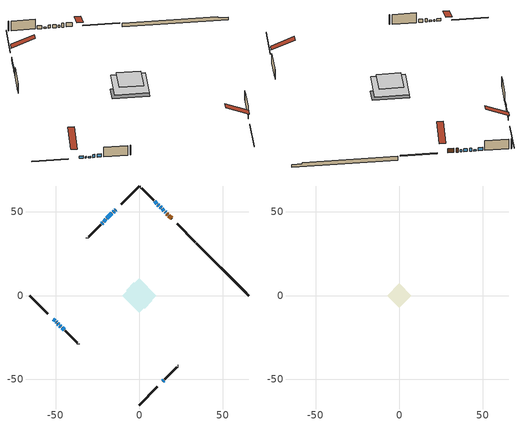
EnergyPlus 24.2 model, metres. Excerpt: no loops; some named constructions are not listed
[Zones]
conditioned space
 floor adiabatic (AdiabaticFloorConstruction): -10.18,0 0,10.18 10.18,0 0,-10.18 z2.74
 floor foundation (Slab1 construction): -7.83,3.17 -3.17,7.83 7.83,-3.17 3.17,-7.83 z-1.68
 wall outside (RimJoist1 construction): 0,-65.47 10.85,-54.62 / -65.47,0 -54.62,-10.85 / 0,65.47 -10.85,54.62 / 33.49,31.97 22.64,42.82 z0.3:0.6
 wall outside (AdiabaticWallConstruction 1): 19.43,46.04 17.72,47.74 / 17.07,48.4 16.46,49.01 z0.3:2.33
 wall outside (AdiabaticWallConstruction): 14.06,-51.4 14.66,-50.8 / -51.4,-14.06 -50.33,-15.14 / -21.9,43.57 -22.51,42.96 z0.3:1.52; -14.06,51.4 -14.42,51.04 / 15.8,49.66 15.44,50.03 z0.3:1.32; 14.78,50.68 13.71,51.76 / -16.35,49.12 -19.36,46.1 / 10.48,54.99 9.26,56.21 / -20.02,45.45 -21.24,44.23 / -46.16,-19.31 -44.93,-20.53 z0.3:1.82; -15.08,50.39 -15.69,49.78 / 13.05,52.42 12.44,53.03 / -47.42,-18.04 -46.81,-18.66 z0.3:1.83; -49.67,-15.8 -49.38,-16.09 z0.3:1.06; 11.78,53.68 11.14,54.33 / -48.73,-16.74 -48.08,-17.39 z0.3:0.91
 wall outside (Wall1 construction): 15.32,-50.15 22.45,-43.02 / -44.28,-21.19 -37.15,-28.31 / -23.16,42.3 -30.29,35.18 / 8.6,56.86 1.48,63.99 z0.3:5.18
 wall outside (Wall3 construction): 23.1,-42.36 23.26,-42.2 / -36.49,-28.97 -36.33,-29.13 / -30.95,34.52 -31.11,34.36 / 0.82,64.65 0.66,64.81 z0.3:5.18
 wall foundation (FoundationWall1 construction): 34.15,31.32,-1.68 34.15,31.32,0.3 62.33,3.13,0.3 62.33,3.13,-0.35 65.47,0,-0.35 65.47,0,-1.68
 window (WindowConstruction 11): 14.06,-51.4 14.66,-50.8 z0.3:1.52
 window (WindowConstruction 12): -14.06,51.4 -14.42,51.04 z0.3:1.31
 window (WindowConstruction 13): 15.8,49.67 15.44,50.02 z0.3:1.31
 window (WindowConstruction 6): 14.78,50.68 13.71,51.76 z0.3:1.82
 window (WindowConstruction 7): -15.08,50.39 -15.69,49.78 z0.3:1.82
 window (WindowConstruction 8): -16.35,49.12 -19.36,46.1 z0.3:1.82
 window (WindowConstruction 9): -51.4,-14.06 -50.33,-15.14 z0.3:1.52
 window (WindowConstruction 10): -49.67,-15.8 -49.38,-16.08 z0.3:1.06
 window (WindowConstruction): 13.05,52.42 12.44,53.03 z0.3:1.82
 window (WindowConstruction 14): 11.78,53.68 11.14,54.33 z0.3:0.91
 window (WindowConstruction 15): -48.73,-16.74 -48.08,-17.39 z0.3:0.91
 window (WindowConstruction 1): 10.48,54.99 9.26,56.21 z0.3:1.82
 window (WindowConstruction 2): -20.02,45.45 -21.24,44.23 z0.3:1.82
 window (WindowConstruction 3): -21.9,43.57 -22.51,42.96 z0.3:1.52
 window (WindowConstruction 4): -47.42,-18.04 -46.81,-18.65 z0.3:1.82
 window (WindowConstruction 5): -46.15,-19.31 -44.93,-20.53 z0.3:1.82
 door (Door): 19.43,46.04 17.72,47.74 z0.3:2.33
 door (Door 1): 17.06,48.4 16.46,49.01 z0.3:2.33
 ceiling adiabatic (AdiabaticFloorConstruction): 0,-10.18 10.18,0 0,10.18 -10.18,0 z2.74
attic - vented
 floor to conditioned space (Floor1 construction Reversed): -7.3,0 0,7.3 7.3,0 0,-7.3 z5.18
 roof outside (Roof1 construction): 13.41,-52.06,5.18 6.4,-45.05,9.31 4.5,-46.95,9.31 11.51,-53.96,5.18; -52.06,-13.41,5.18 -45.05,-6.4,9.31 -46.95,-4.5,9.31 -53.96,-11.51,5.18; -13.41,52.06,5.18 -6.4,45.05,9.31 -4.5,46.95,9.31 -11.51,53.96,5.18; 20.09,45.38,5.18 13.08,38.37,9.31 14.98,36.47,9.31 21.99,43.48,5.18
[Material] Roughness=Rough; Thermal Absorptance=0.9
Name | Thickness {m} | Conductivity {W/m-K} | Density {kg/m3} | Specific Heat {J/kg-K} | Solar Absorptance | Visible Absorptance
ceiling stud and cavity | 0.1397 | 0.0942247 | 65.682 | 1177.47 | 0.7 | 0.7
gypsum board | 0.0127 | 0.160291 | 801 | 837.4 | 0.6 | 0.6
[Construction]
Floor1 construction: ceiling stud and cavity, gypsum board
[EnergyManagementSystem:OutputVariable] Type of Data in Variable=Summed; Update Frequency=ZoneTimestep; Units=J
Name | EMS Variable | EMS Program or Subroutine
Energy Management System Output Variable 6 | loads_htg_ceilings | component_loads_program
Energy Management System Output Variable 7 | loads_htg_walls | component_loads_program
Energy Management System Output Variable 8 | loads_htg_rim_joists | component_loads_program
Energy Management System Output Variable 9 | loads_htg_foundation_walls | component_loads_program
Energy Management System Output Variable 10 | loads_htg_doors | component_loads_program
Energy Management System Output Variable 11 | loads_htg_windows_conduction | component_loads_program
Energy Management System Output Variable 12 | loads_htg_windows_solar | component_loads_program
Energy Management System Output Variable 13 | loads_htg_skylights_conduction | component_loads_program
Energy Management System Output Variable 14 | loads_htg_skylights_solar | component_loads_program
Energy Management System Output Variable 15 | loads_htg_floors | component_loads_program
Energy Management System Output Variable 16 | loads_htg_slabs | component_loads_program
Energy Management System Output Variable 17 | loads_htg_internal_mass | component_loads_program
Energy Management System Output Variable 18 | loads_htg_infil | component_loads_program
Energy Management System Output Variable 19 | loads_htg_natvent | component_loads_program
Energy Management System Output Variable 20 | loads_htg_mechvent | component_loads_program
Energy Management System Output Variable 21 | loads_htg_whf | component_loads_program
Energy Management System Output Variable 22 | loads_htg_ducts | component_loads_program
Energy Management System Output Variable 23 | loads_htg_intgains | component_loads_program
Energy Management System Output Variable 24 | loads_htg_lighting | component_loads_program
Energy Management System Output Variable 25 | loads_clg_roofs | component_loads_program
Energy Management System Output Variable 26 | loads_clg_ceilings | component_loads_program
Energy Management System Output Variable 27 | loads_clg_walls | component_loads_program
Energy Management System Output Variable 28 | loads_clg_rim_joists | component_loads_program
Energy Management System Output Variable 29 | loads_clg_foundation_walls | component_loads_program
Energy Management System Output Variable 30 | loads_clg_doors | component_loads_program
Energy Management System Output Variable 31 | loads_clg_windows_conduction | component_loads_program
Energy Management System Output Variable 32 | loads_clg_windows_solar | component_loads_program
Energy Management System Output Variable 33 | loads_clg_skylights_conduction | component_loads_program
Energy Management System Output Variable 34 | loads_clg_skylights_solar | component_loads_program
Energy Management System Output Variable 35 | loads_clg_floors | component_loads_program
Energy Management System Output Variable 36 | loads_clg_slabs | component_loads_program
Energy Management System Output Variable 37 | loads_clg_internal_mass | component_loads_program
Energy Management System Output Variable 38 | loads_clg_infil | component_loads_program
Energy Management System Output Variable 39 | loads_clg_natvent | component_loads_program
Energy Management System Output Variable 40 | loads_clg_mechvent | component_loads_program
Energy Management System Output Variable 41 | loads_clg_whf | component_loads_program
Energy Management System Output Variable 42 | loads_clg_ducts | component_loads_program
Energy Management System Output Variable 43 | loads_clg_intgains | component_loads_program
Energy Management System Output Variable 44 | loads_clg_lighting | component_loads_program
Energy Management System Output Variable 45 | loads_htg_tot | total_loads_program
Energy Management System Output Variable 46 | loads_clg_tot | total_loads_program
[Schedule:Day:Interval]
interior lighting schedule day: No, 01:00, 0.108182, 04:00, 0.0901515, 05:00, 0.0991667, 06:00, 0.162273, 07:00, 0.270455, 08:00, 0.342576, 10:00, 0.369621, 11:00, 0.351591, 12:00, 0.333561, 13:00, 0.324545, 14:00, 0.31553, 15:00, 0.333561, 16:00, 0.369621, 17:00, 0.450758, 18:00, 0.585985, 19:00, 0.775303, 20:00, 0.955606, 21:00, 0.991667, 22:00, 0.712197, 23:00, 0.360606, 24:00, 0.162273
interior lighting schedule day 1: No, 01:00, 0.100909, 04:00, 0.0840909, 05:00, 0.0925, 06:00, 0.151364, 07:00, 0.252273, 08:00, 0.319545, 10:00, 0.344773, 11:00, 0.327955, 12:00, 0.311136, 13:00, 0.302727, 14:00, 0.294318, 15:00, 0.311136, 16:00, 0.344773, 17:00, 0.420455, 18:00, 0.546591, 19:00, 0.723182, 20:00, 0.891364, 21:00, 0.925, 22:00, 0.664318, 23:00, 0.336364, 24:00, 0.151364
interior lighting schedule day 2: No, 01:00, 0.0927273, 04:00, 0.0772727, 05:00, 0.085, 06:00, 0.139091, 07:00, 0.231818, 08:00, 0.293636, 10:00, 0.316818, 11:00, 0.301364, 12:00, 0.285909, 13:00, 0.278182, 14:00, 0.270455, 15:00, 0.285909, 16:00, 0.316818, 17:00, 0.386364, 18:00, 0.502273, 19:00, 0.664545, 20:00, 0.819091, 21:00, 0.85, 22:00, 0.610455, 23:00, 0.309091, 24:00, 0.139091
interior lighting schedule day 3: No, 01:00, 0.0845455, 04:00, 0.0704545, 05:00, 0.0775, 06:00, 0.126818, 07:00, 0.211364, 08:00, 0.267727, 10:00, 0.288864, 11:00, 0.274773, 12:00, 0.260682, 13:00, 0.253636, 14:00, 0.246591, 15:00, 0.260682, 16:00, 0.288864, 17:00, 0.352273, 18:00, 0.457955, 19:00, 0.605909, 20:00, 0.746818, 21:00, 0.775, 22:00, 0.556591, 23:00, 0.281818, 24:00, 0.126818
interior lighting schedule day 4: No, 01:00, 0.0763636, 04:00, 0.0636364, 05:00, 0.07, 06:00, 0.114545, 07:00, 0.190909, 08:00, 0.241818, 10:00, 0.260909, 11:00, 0.248182, 12:00, 0.235455, 13:00, 0.229091, 14:00, 0.222727, 15:00, 0.235455, 16:00, 0.260909, 17:00, 0.318182, 18:00, 0.413636, 19:00, 0.547273, 20:00, 0.674545, 21:00, 0.7, 22:00, 0.502727, 23:00, 0.254545, 24:00, 0.114545
interior lighting schedule day 5: No, 01:00, 0.0727273, 04:00, 0.0606061, 05:00, 0.0666667, 06:00, 0.109091, 07:00, 0.181818, 08:00, 0.230303, 10:00, 0.248485, 11:00, 0.236364, 12:00, 0.224242, 13:00, 0.218182, 14:00, 0.212121, 15:00, 0.224242, 16:00, 0.248485, 17:00, 0.30303, 18:00, 0.393939, 19:00, 0.521212, 20:00, 0.642424, 21:00, 0.666667, 22:00, 0.478788, 23:00, 0.242424, 24:00, 0.109091
interior lighting schedule day 6: No, 01:00, 0.0745455, 04:00, 0.0621212, 05:00, 0.0683333, 06:00, 0.111818, 07:00, 0.186364, 08:00, 0.236061, 10:00, 0.254697, 11:00, 0.242273, 12:00, 0.229848, 13:00, 0.223636, 14:00, 0.217424, 15:00, 0.229848, 16:00, 0.254697, 17:00, 0.310606, 18:00, 0.403788, 19:00, 0.534242, 20:00, 0.658485, 21:00, 0.683333, 22:00, 0.490758, 23:00, 0.248485, 24:00, 0.111818
interior lighting schedule day 7: No, 01:00, 0.08, 04:00, 0.0666667, 05:00, 0.0733333, 06:00, 0.12, 07:00, 0.2, 08:00, 0.253333, 10:00, 0.273333, 11:00, 0.26, 12:00, 0.246667, 13:00, 0.24, 14:00, 0.233333, 15:00, 0.246667, 16:00, 0.273333, 17:00, 0.333333, 18:00, 0.433333, 19:00, 0.573333, 20:00, 0.706667, 21:00, 0.733333, 22:00, 0.526667, 23:00, 0.266667, 24:00, 0.12
interior lighting schedule day 8: No, 01:00, 0.0890909, 04:00, 0.0742424, 05:00, 0.0816667, 06:00, 0.133636, 07:00, 0.222727, 08:00, 0.282121, 10:00, 0.304394, 11:00, 0.289545, 12:00, 0.274697, 13:00, 0.267273, 14:00, 0.259848, 15:00, 0.274697, 16:00, 0.304394, 17:00, 0.371212, 18:00, 0.482576, 19:00, 0.638485, 20:00, 0.78697, 21:00, 0.816667, 22:00, 0.586515, 23:00, 0.29697, 24:00, 0.133636
interior lighting schedule day 9: No, 01:00, 0.0972727, 04:00, 0.0810606, 05:00, 0.0891667, 06:00, 0.145909, 07:00, 0.243182, 08:00, 0.30803, 10:00, 0.332348, 11:00, 0.316136, 12:00, 0.299924, 13:00, 0.291818, 14:00, 0.283712, 15:00, 0.299924, 16:00, 0.332348, 17:00, 0.405303, 18:00, 0.526894, 19:00, 0.697121, 20:00, 0.859242, 21:00, 0.891667, 22:00, 0.640379, 23:00, 0.324242, 24:00, 0.145909
interior lighting schedule day 10: No, 01:00, 0.105455, 04:00, 0.0878788, 05:00, 0.0966667, 06:00, 0.158182, 07:00, 0.263636, 08:00, 0.333939, 10:00, 0.360303, 11:00, 0.342727, 12:00, 0.325152, 13:00, 0.316364, 14:00, 0.307576, 15:00, 0.325152, 16:00, 0.360303, 17:00, 0.439394, 18:00, 0.571212, 19:00, 0.755758, 20:00, 0.931515, 21:00, 0.966667, 22:00, 0.694242, 23:00, 0.351515, 24:00, 0.158182
interior lighting schedule day 11: No, 01:00, 0.109091, 04:00, 0.0909091, 05:00, 0.1, 06:00, 0.163636, 07:00, 0.272727, 08:00, 0.345455, 10:00, 0.372727, 11:00, 0.354545, 12:00, 0.336364, 13:00, 0.327273, 14:00, 0.318182, 15:00, 0.336364, 16:00, 0.372727, 17:00, 0.454545, 18:00, 0.590909, 19:00, 0.781818, 20:00, 0.963636, 21:00, 1, 22:00, 0.718182, 23:00, 0.363636, 24:00, 0.163636
interior lighting schedule default day; occupants schedule default day; clothes dryer schedule default day; cooking range schedule default day; mech vent bath fan 0 schedule default day; mech vent range fan 0 schedule default day; misc plug loads schedule default day; general water use schedule default day; heating setpoint default day; cooling setpoint default day; clothes dryer exhaust 0 schedule default day; cooling season schedule day; cooling season schedule day 2; cooling season schedule default day; exterior lighting schedule default day; natural vent schedule default day: No, 24:00, 0
occupants schedule day: No, 05:00, 0.426829, 06:00, 0.719512, 07:00, 1, 08:00, 0.670732, 09:00, 0.329268, 14:00, 0.170732, 15:00, 0.231707, 16:00, 0.329268, 17:00, 0.5, 18:00, 0.670732, 19:00, 0.829268, 21:00, 1, 22:00, 0.853659, 23:00, 0.646341, 24:00, 0.426829
clothes dryer schedule day; clothes dryer exhaust 0 schedule day: No, 01:00, 0.123457, 02:00, 0.0740741, 03:00, 0.0493827, 04:00, 0.0246914, 05:00, 0.0493827, 06:00, 0.0740741, 07:00, 0.197531, 08:00, 0.395062, 09:00, 0.592593, 10:00, 0.839506, 11:00, 0.962963, 12:00, 1, 13:00, 0.91358, 14:00, 0.82716, 15:00, 0.716049, 16:00, 0.753086, 17:00, 0.679012, 18:00, 0.666667, 20:00, 0.62963, 21:00, 0.641975, 22:00, 0.666667, 23:00, 0.54321, 24:00, 0.296296
cooking range schedule day: No, 05:00, 0.0597015, 06:00, 0.11194, 07:00, 0.171642, 08:00, 0.291045, 11:00, 0.343284, 12:00, 0.402985, 13:00, 0.462687, 14:00, 0.343284, 15:00, 0.291045, 16:00, 0.402985, 17:00, 0.567164, 18:00, 1, 19:00, 0.850746, 20:00, 0.432836, 21:00, 0.291045, 22:00, 0.231343, 23:00, 0.171642, 24:00, 0.11194
mech vent bath fan 0 schedule day: No, 07:00, 0, 08:00, 1, 09:00, 0.2, 24:00, 0
mech vent range fan 0 schedule day: No, 18:00, 0, 19:00, 1, 20:00, 0.2, 24:00, 0
misc plug loads schedule day: No, 06:00, 0.705882, 07:00, 0.745098, 08:00, 0.803922, 15:00, 0.823529, 16:00, 0.862745, 17:00, 0.921569, 18:00, 0.980392, 19:00, 1, 20:00, 0.980392, 21:00, 0.941176, 22:00, 0.862745, 23:00, 0.784314, 24:00, 0.72549
general water use schedule day: No, 01:00, 0.315068, 03:00, 0.287671, 04:00, 0.342466, 05:00, 0.369863, 06:00, 0.520548, 07:00, 0.60274, 08:00, 0.534247, 10:00, 0.506849, 11:00, 0.465753, 14:00, 0.479452, 15:00, 0.534247, 16:00, 0.589041, 17:00, 0.69863, 18:00, 0.876712, 19:00, 0.890411, 20:00, 0.986301, 21:00, 1, 22:00, 0.863014, 23:00, 0.616438, 24:00, 0.465753
heating setpoint day: No, 07:00, 18, 23:00, 21, 24:00, 18
cooling setpoint day: No, 24:00, 25
cooling season schedule day 1: No, 24:00, 1
exterior lighting schedule day: No, 01:00, 0.566667, 03:00, 0.524167, 05:00, 0.495833, 06:00, 0.5525, 07:00, 0.623333, 08:00, 0.580833, 09:00, 0.439167, 10:00, 0.354167, 12:00, 0.34, 13:00, 0.354167, 14:00, 0.396667, 15:00, 0.425, 16:00, 0.495833, 17:00, 0.623333, 18:00, 0.793333, 19:00, 0.906667, 20:00, 0.963333, 21:00, 0.991667, 22:00, 0.920833, 23:00, 0.793333, 24:00, 0.665833
exterior lighting schedule day 1: No, 01:00, 0.528571, 03:00, 0.488929, 05:00, 0.4625, 06:00, 0.515357, 07:00, 0.581429, 08:00, 0.541786, 09:00, 0.409643, 10:00, 0.330357, 12:00, 0.317143, 13:00, 0.330357, 14:00, 0.37, 15:00, 0.396429, 16:00, 0.4625, 17:00, 0.581429, 18:00, 0.74, 19:00, 0.845714, 20:00, 0.898571, 21:00, 0.925, 22:00, 0.858929, 23:00, 0.74, 24:00, 0.621071
exterior lighting schedule day 10: No, 01:00, 0.552381, 03:00, 0.510952, 05:00, 0.483333, 06:00, 0.538571, 07:00, 0.607619, 08:00, 0.56619, 09:00, 0.428095, 10:00, 0.345238, 12:00, 0.331429, 13:00, 0.345238, 14:00, 0.386667, 15:00, 0.414286, 16:00, 0.483333, 17:00, 0.607619, 18:00, 0.773333, 19:00, 0.88381, 20:00, 0.939048, 21:00, 0.966667, 22:00, 0.897619, 23:00, 0.773333, 24:00, 0.649048
exterior lighting schedule day 11: No, 01:00, 0.571429, 03:00, 0.528571, 05:00, 0.5, 06:00, 0.557143, 07:00, 0.628571, 08:00, 0.585714, 09:00, 0.442857, 10:00, 0.357143, 12:00, 0.342857, 13:00, 0.357143, 14:00, 0.4, 15:00, 0.428571, 16:00, 0.5, 17:00, 0.628571, 18:00, 0.8, 19:00, 0.914286, 20:00, 0.971429, 21:00, 1, 22:00, 0.928571, 23:00, 0.8, 24:00, 0.671429
exterior lighting schedule day 2: No, 01:00, 0.485714, 03:00, 0.449286, 05:00, 0.425, 06:00, 0.473571, 07:00, 0.534286, 08:00, 0.497857, 09:00, 0.376429, 10:00, 0.303571, 12:00, 0.291429, 13:00, 0.303571, 14:00, 0.34, 15:00, 0.364286, 16:00, 0.425, 17:00, 0.534286, 18:00, 0.68, 19:00, 0.777143, 20:00, 0.825714, 21:00, 0.85, 22:00, 0.789286, 23:00, 0.68, 24:00, 0.570714
exterior lighting schedule day 3: No, 01:00, 0.442857, 03:00, 0.409643, 05:00, 0.3875, 06:00, 0.431786, 07:00, 0.487143, 08:00, 0.453929, 09:00, 0.343214, 10:00, 0.276786, 12:00, 0.265714, 13:00, 0.276786, 14:00, 0.31, 15:00, 0.332143, 16:00, 0.3875, 17:00, 0.487143, 18:00, 0.62, 19:00, 0.708571, 20:00, 0.752857, 21:00, 0.775, 22:00, 0.719643, 23:00, 0.62, 24:00, 0.520357
exterior lighting schedule day 4: No, 01:00, 0.4, 03:00, 0.37, 05:00, 0.35, 06:00, 0.39, 07:00, 0.44, 08:00, 0.41, 09:00, 0.31, 10:00, 0.25, 12:00, 0.24, 13:00, 0.25, 14:00, 0.28, 15:00, 0.3, 16:00, 0.35, 17:00, 0.44, 18:00, 0.56, 19:00, 0.64, 20:00, 0.68, 21:00, 0.7, 22:00, 0.65, 23:00, 0.56, 24:00, 0.47
exterior lighting schedule day 5: No, 01:00, 0.380952, 03:00, 0.352381, 05:00, 0.333333, 06:00, 0.371429, 07:00, 0.419048, 08:00, 0.390476, 09:00, 0.295238, 10:00, 0.238095, 12:00, 0.228571, 13:00, 0.238095, 14:00, 0.266667, 15:00, 0.285714, 16:00, 0.333333, 17:00, 0.419048, 18:00, 0.533333, 19:00, 0.609524, 20:00, 0.647619, 21:00, 0.666667, 22:00, 0.619048, 23:00, 0.533333, 24:00, 0.447619
exterior lighting schedule day 6: No, 01:00, 0.390476, 03:00, 0.36119, 05:00, 0.341667, 06:00, 0.380714, 07:00, 0.429524, 08:00, 0.400238, 09:00, 0.302619, 10:00, 0.244048, 12:00, 0.234286, 13:00, 0.244048, 14:00, 0.273333, 15:00, 0.292857, 16:00, 0.341667, 17:00, 0.429524, 18:00, 0.546667, 19:00, 0.624762, 20:00, 0.66381, 21:00, 0.683333, 22:00, 0.634524, 23:00, 0.546667, 24:00, 0.45881
exterior lighting schedule day 7: No, 01:00, 0.419048, 03:00, 0.387619, 05:00, 0.366667, 06:00, 0.408571, 07:00, 0.460952, 08:00, 0.429524, 09:00, 0.324762, 10:00, 0.261905, 12:00, 0.251429, 13:00, 0.261905, 14:00, 0.293333, 15:00, 0.314286, 16:00, 0.366667, 17:00, 0.460952, 18:00, 0.586667, 19:00, 0.670476, 20:00, 0.712381, 21:00, 0.733333, 22:00, 0.680952, 23:00, 0.586667, 24:00, 0.492381
exterior lighting schedule day 8: No, 01:00, 0.466667, 03:00, 0.431667, 05:00, 0.408333, 06:00, 0.455, 07:00, 0.513333, 08:00, 0.478333, 09:00, 0.361667, 10:00, 0.291667, 12:00, 0.28, 13:00, 0.291667, 14:00, 0.326667, 15:00, 0.35, 16:00, 0.408333, 17:00, 0.513333, 18:00, 0.653333, 19:00, 0.746667, 20:00, 0.793333, 21:00, 0.816667, 22:00, 0.758333, 23:00, 0.653333, 24:00, 0.548333
exterior lighting schedule day 9: No, 01:00, 0.509524, 03:00, 0.47131, 05:00, 0.445833, 06:00, 0.496786, 07:00, 0.560476, 08:00, 0.522262, 09:00, 0.394881, 10:00, 0.318452, 12:00, 0.305714, 13:00, 0.318452, 14:00, 0.356667, 15:00, 0.382143, 16:00, 0.445833, 17:00, 0.560476, 18:00, 0.713333, 19:00, 0.815238, 20:00, 0.86619, 21:00, 0.891667, 22:00, 0.827976, 23:00, 0.713333, 24:00, 0.59869
[Schedule:Week:Daily]
heating setpoint Week Rule - Jan1-Dec31: heating setpoint day, heating setpoint day, heating setpoint day, heating setpoint day, heating setpoint day, heating setpoint day, heating setpoint day, heating setpoint default day, heating setpoint default day, heating setpoint default day, heating setpoint default day, heating setpoint default day
cooling setpoint Week Rule - Jan1-Dec31: cooling setpoint day, cooling setpoint day, cooling setpoint day, cooling setpoint day, cooling setpoint day, cooling setpoint day, cooling setpoint day, cooling setpoint default day, cooling setpoint default day, cooling setpoint default day, cooling setpoint default day, cooling setpoint default day
clothes dryer exhaust 0 schedule Week Rule - Jan1-Dec31: clothes dryer exhaust 0 schedule day, clothes dryer exhaust 0 schedule day, clothes dryer exhaust 0 schedule day, clothes dryer exhaust 0 schedule day, clothes dryer exhaust 0 schedule day, clothes dryer exhaust 0 schedule day, clothes dryer exhaust 0 schedule day, clothes dryer exhaust 0 schedule default day, clothes dryer exhaust 0 schedule default day, clothes dryer exhaust 0 schedule default day, clothes dryer exhaust 0 schedule default day, clothes dryer exhaust 0 schedule default day
cooling season schedule Week Rule - Jan1-May26: cooling season schedule day, cooling season schedule day, cooling season schedule day, cooling season schedule day, cooling season schedule day, cooling season schedule day, cooling season schedule day, cooling season schedule default day, cooling season schedule default day, cooling season schedule default day, cooling season schedule default day, cooling season schedule default day
cooling season schedule Week Rule - May27-Jun2: cooling season schedule day, cooling season schedule day, cooling season schedule day, cooling season schedule day, cooling season schedule day, cooling season schedule day 1, cooling season schedule day 1, cooling season schedule default day, cooling season schedule default day, cooling season schedule default day, cooling season schedule default day, cooling season schedule default day
cooling season schedule Week Rule - Jun3-Aug25: cooling season schedule day 1, cooling season schedule day 1, cooling season schedule day 1, cooling season schedule day 1, cooling season schedule day 1, cooling season schedule day 1, cooling season schedule day 1, cooling season schedule default day, cooling season schedule default day, cooling season schedule default day, cooling season schedule default day, cooling season schedule default day
cooling season schedule Week Rule - Aug26-Sep1: cooling season schedule day 1, cooling season schedule day 1, cooling season schedule day 1, cooling season schedule day 1, cooling season schedule day 1, cooling season schedule day 1, cooling season schedule day 2, cooling season schedule default day, cooling season schedule default day, cooling season schedule default day, cooling season schedule default day, cooling season schedule default day
cooling season schedule Week Rule - Sep2-Dec31: cooling season schedule day 2, cooling season schedule day 2, cooling season schedule day 2, cooling season schedule day 2, cooling season schedule day 2, cooling season schedule day 2, cooling season schedule day 2, cooling season schedule default day, cooling season schedule default day, cooling season schedule default day, cooling season schedule default day, cooling season schedule default day
exterior lighting schedule Week Rule - Sep2-Sep29: exterior lighting schedule day 8, exterior lighting schedule day 8, exterior lighting schedule day 8, exterior lighting schedule day 8, exterior lighting schedule day 8, exterior lighting schedule day 8, exterior lighting schedule day 8, exterior lighting schedule default day, exterior lighting schedule default day, exterior lighting schedule default day, exterior lighting schedule default day, exterior lighting schedule default day
exterior lighting schedule Week Rule - Sep30-Oct6: exterior lighting schedule day 8, exterior lighting schedule day 9, exterior lighting schedule day 9, exterior lighting schedule day 9, exterior lighting schedule day 9, exterior lighting schedule day 9, exterior lighting schedule day 9, exterior lighting schedule default day, exterior lighting schedule default day, exterior lighting schedule default day, exterior lighting schedule default day, exterior lighting schedule default day
exterior lighting schedule Week Rule - Oct7-Oct27: exterior lighting schedule day 9, exterior lighting schedule day 9, exterior lighting schedule day 9, exterior lighting schedule day 9, exterior lighting schedule day 9, exterior lighting schedule day 9, exterior lighting schedule day 9, exterior lighting schedule default day, exterior lighting schedule default day, exterior lighting schedule default day, exterior lighting schedule default day, exterior lighting schedule default day
exterior lighting schedule Week Rule - Oct28-Nov3: exterior lighting schedule day 9, exterior lighting schedule day 9, exterior lighting schedule day 9, exterior lighting schedule day 9, exterior lighting schedule day 10, exterior lighting schedule day 10, exterior lighting schedule day 10, exterior lighting schedule default day, exterior lighting schedule default day, exterior lighting schedule default day, exterior lighting schedule default day, exterior lighting schedule default day
exterior lighting schedule Week Rule - Nov4-Nov24: exterior lighting schedule day 10, exterior lighting schedule day 10, exterior lighting schedule day 10, exterior lighting schedule day 10, exterior lighting schedule day 10, exterior lighting schedule day 10, exterior lighting schedule day 10, exterior lighting schedule default day, exterior lighting schedule default day, exterior lighting schedule default day, exterior lighting schedule default day, exterior lighting schedule default day
exterior lighting schedule Week Rule - Nov25-Dec1: exterior lighting schedule day 10, exterior lighting schedule day 10, exterior lighting schedule day 10, exterior lighting schedule day 10, exterior lighting schedule day 10, exterior lighting schedule day 10, exterior lighting schedule day 11, exterior lighting schedule default day, exterior lighting schedule default day, exterior lighting schedule default day, exterior lighting schedule default day, exterior lighting schedule default day
exterior lighting schedule Week Rule - Dec2-Dec31: exterior lighting schedule day 11, exterior lighting schedule day 11, exterior lighting schedule day 11, exterior lighting schedule day 11, exterior lighting schedule day 11, exterior lighting schedule day 11, exterior lighting schedule day 11, exterior lighting schedule default day, exterior lighting schedule default day, exterior lighting schedule default day, exterior lighting schedule default day, exterior lighting schedule default day
natural vent schedule Week Rule - Jan1-Dec31: natural vent schedule default day, natural vent schedule default day, natural vent schedule default day, natural vent schedule default day, natural vent schedule default day, natural vent schedule default day, natural vent schedule default day, natural vent schedule default day, natural vent schedule default day, natural vent schedule default day, natural vent schedule default day, natural vent schedule default day
[Schedule:Year]
heating setpoint: heating setpoint Week Rule - Jan1-Dec31, 1, 1, 12, 31
cooling setpoint: cooling setpoint Week Rule - Jan1-Dec31, 1, 1, 12, 31
clothes dryer exhaust 0 schedule: clothes dryer exhaust 0 schedule Week Rule - Jan1-Dec31, 1, 1, 12, 31
cooling season schedule: cooling season schedule Week Rule - Jan1-May26, 1, 1, 5, 26, cooling season schedule Week Rule - May27-Jun2, 5, 27, 6, 2, cooling season schedule Week Rule - Jun3-Aug25, 6, 3, 8, 25, cooling season schedule Week Rule - Aug26-Sep1, 8, 26, 9, 1, cooling season schedule Week Rule - Sep2-Dec31, 9, 2, 12, 31
natural vent schedule: natural vent schedule Week Rule - Jan1-Dec31, 1, 1, 12, 31
